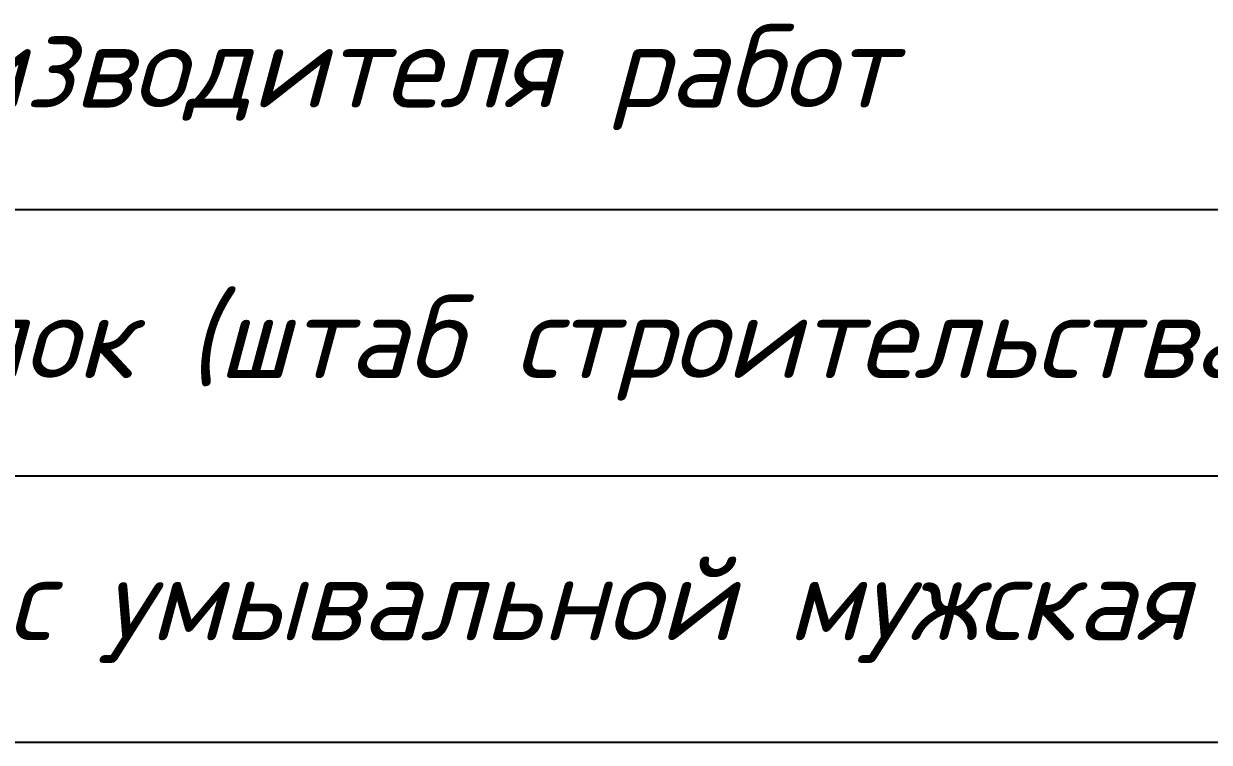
# Model space of a CAD drawing. Header units: millimetres. Extents: x 2279 to 5236, y 896 to 2828.
# Drawn here: x 4112.09 to 4147.68, y 2630.72 to 2652.31 of the extents above; entities that cross this region are included whole.
import ezdxf

# ---------------------------------------------------------------- set-up
doc = ezdxf.new("R2010")
doc.units = ezdxf.units.MM
doc.layers.add('PDF _!!ТОНКАЯ', color=7, linetype='Continuous')
doc.layers.add('PDF _Текст', color=7, linetype='Continuous')
doc.styles.add('PDF ISOCPEUR Italic', font='isocpeui.ttf')

msp = doc.modelspace()

# ---------------------------------------------------------------- linework, layer by layer
at = {"layer": 'PDF _!!ТОНКАЯ', "lineweight": 25}
for points in [[(4075.918, 2646.727), (4262.911, 2646.727)], [(4075.918, 2638.726), (4262.911, 2638.726)], [(4075.918, 2630.725), (4187.936, 2630.725), (4197.927, 2630.725), (4262.911, 2630.725)]]:
    msp.add_lwpolyline(points, dxfattribs=at)

# ---------------------------------------------------------------- texts
at = {"layer": 'PDF _Текст', "char_height": 2.49989, "attachment_point": 7, "style": 'PDF ISOCPEUR Italic'}
for s, insert in [('Контора производителя работ', (4090.693, 2649.11)), ('Красный уголок (штаб строительства)', (4090.693, 2640.982)), ('Гардеробная с умывальной мужская', (4090.693, 2633.108))]:
    msp.add_mtext(s, dxfattribs=dict(at, insert=insert))

doc.saveas('drawing.dxf')
